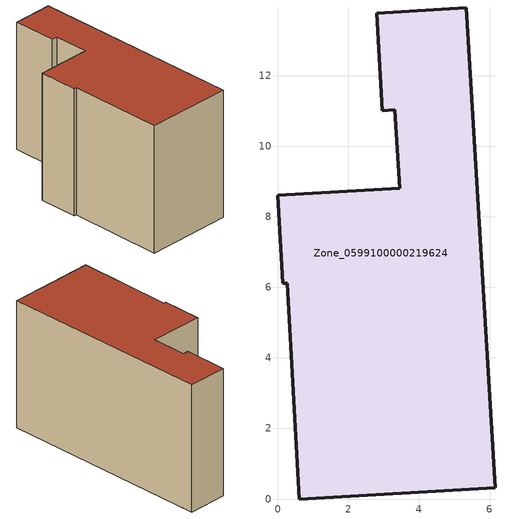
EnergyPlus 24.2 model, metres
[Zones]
Zone_0599100000219624
 floor ground (C_G): 2.8,13.77 5.34,13.92 6.16,0.32 0.61,0 0.27,6.11 0.14,6.11 0,8.61 3.45,8.81 3.32,11.03 2.96,11.01 z0
 wall outside (C_F): 5.34,13.92 2.8,13.77 2.96,11.01 3.32,11.03 3.45,8.81 0,8.61 0.14,6.11 0.27,6.11 0.61,0 6.16,0.32 5.34,13.92 z0:8.23
 roof outside (C_R): 0.61,0 6.16,0.32 5.34,13.92 2.8,13.77 2.96,11.01 3.32,11.03 3.45,8.81 0,8.61 0.14,6.11 0.27,6.11 z8.23
[BUILDING]
Pand.0599100000219624: North Axis=0; Terrain=City; Loads Convergence Tolerance Value=0.04; Temperature Convergence Tolerance Value=0.4; Solar Distribution=FullExterior; Maximum Number of Warmup Days=25; Minimum Number of Warmup Days=1
[Site:Location]
Rotterdam.The.Hague.AP_ZH_NLD Design_Conditions: Latitude=51.96; Longitude=4.45; Time Zone=1; Elevation=-4.5
[SITE:GROUNDTEMPERATURE:BUILDINGSURFACE]
18, 18, 18, 18, 18, 18, 18, 18, 18, 18, 18, 18
[MATERIAL] Thermal Absorptance=0.9; Solar Absorptance=0.7; Visible Absorptance=0.7
Name | Roughness | Thickness | Conductivity | Density | Specific Heat
G.TI.1975-1991 | MediumSmooth | 0.15 | 0.288461 | 540 | 1210
F.TI.1975-1991 | Rough | 0.3 | 0.230769 | 1920 | 840
R.TI.1975-1991 | MediumRough | 0.2 | 0.153846 | 1500 | 1000
[CONSTRUCTION]
C_G: G.TI.1975-1991
C_F: F.TI.1975-1991
C_R: R.TI.1975-1991
[ZONE]
Zone_0599100000219624: Type=1; Multiplier=1; Ceiling Height=Autocalculate; Volume=Autocalculate; Floor Area=autocalculate; Part of Total Floor Area=Yes
[ZONEINFILTRATION:DESIGNFLOWRATE]
Infil_Zone_0599100000219624: Zone or ZoneList or Space or SpaceList=Zone_0599100000219624; Schedule=AlwaysOn; Design Flow Rate Calculation Method=Flow/Area; Flow Rate per Floor Area=0.003; Constant Term Coefficient=1; Temperature Term Coefficient=0; Velocity Term Coefficient=0; Velocity Squared Term Coefficient=0
[HVACTEMPLATE:ZONE:IDEALLOADSAIRSYSTEM]
Zone_0599100000219624: Maximum Heating Supply Air Temperature=50; Minimum Cooling Supply Air Temperature=13; Maximum Heating Supply Air Humidity Ratio=0.0156; Minimum Cooling Supply Air Humidity Ratio=0.0077; Heating Limit=NoLimit; Cooling Limit=NoLimit; Dehumidification Control Type=ConstantSensibleHeatRatio; Cooling Sensible Heat Ratio=0.7; Dehumidification Setpoint=60; Humidification Control Type=None; Humidification Setpoint=30; Outdoor Air Method=None; Outdoor Air Flow Rate per Person=0.00944; Outdoor Air Flow Rate per Zone Floor Area=0; Outdoor Air Flow Rate per Zone=0; Demand Controlled Ventilation Type=None; Outdoor Air Economizer Type=NoEconomizer; Heat Recovery Type=None; Sensible Heat Recovery Effectiveness=0.7; Latent Heat Recovery Effectiveness=0.65
[ZONECONTROL:THERMOSTAT]
ThermostatControl_Zone_0599100000219624: Zone or ZoneList=Zone_0599100000219624; Control Type Schedule=DualSetpointControlType; Control 1=Thermostat_Zone_0599100000219624; Temperature Difference Between Cutout And Setpoint=0
[THERMOSTATSETPOINT:DUALSETPOINT]
Thermostat_Zone_0599100000219624: Heating Setpoint Temperature Schedule=HeatingSetpoint_Zone_0599100000219624; Cooling Setpoint Temperature Schedule=CoolingSetpoint_Zone_0599100000219624
[SCHEDULE:COMPACT]
HeatingSetpoint_Zone_0599100000219624: Through: 12/31, For: AllDays, Until: 24:00, 21
CoolingSetpoint_Zone_0599100000219624: Through: 12/31, For: AllDays, Until: 24:00, 24
DualSetpointControlType: Through: 12/31, For: AllDays, Until: 24:00, 4
AlwaysOn: Through: 12/31, For: AllDays, Until: 24:00, 1
